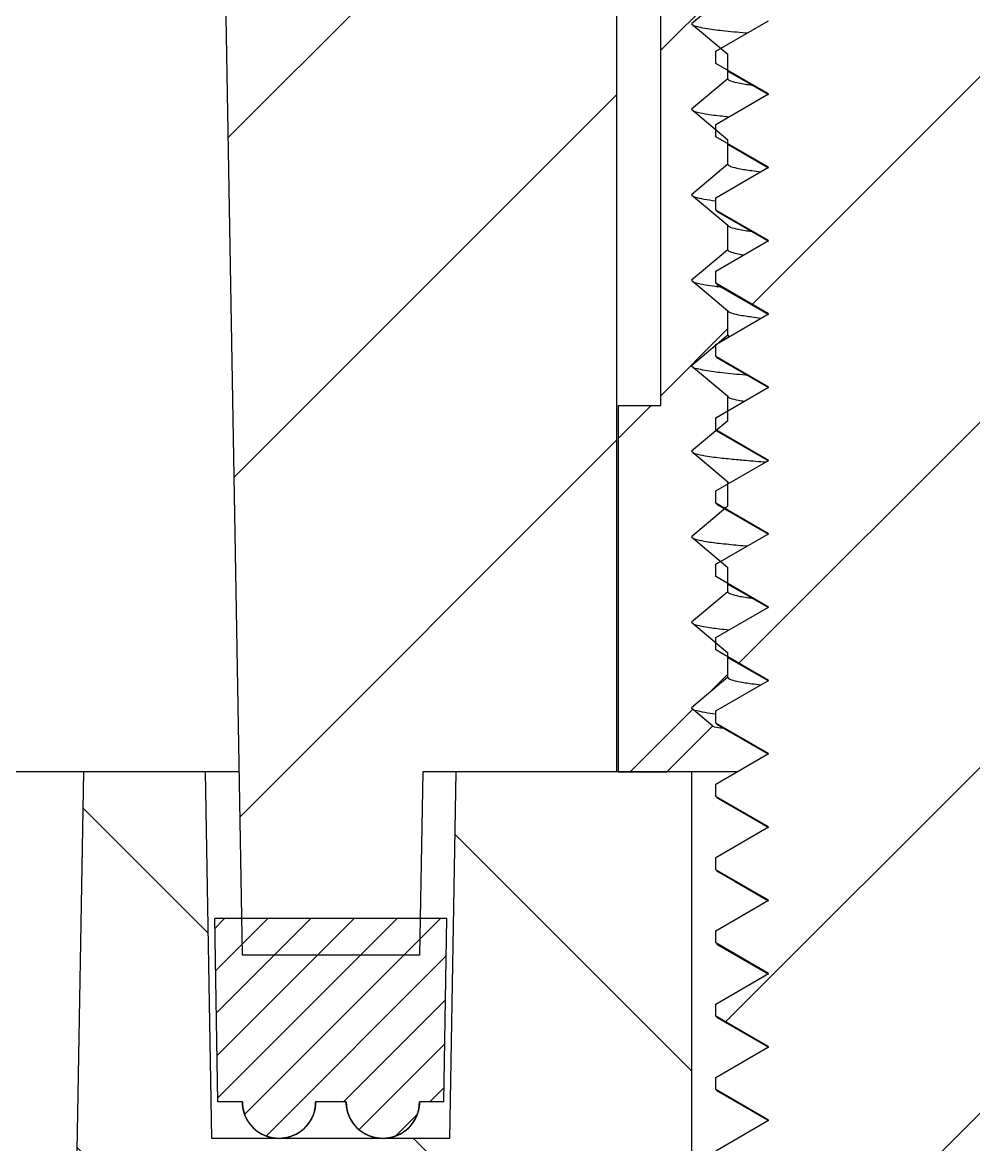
# Model space of a CAD drawing. Header units: millimetres. Extents: x -603 to 1798, y -1840 to -1013.
# Drawn here: x 1114.16 to 1121.95, y -1531.82 to -1522.64 of the extents above; entities that cross this region are included whole.
import ezdxf

# ---------------------------------------------------------------- set-up
doc = ezdxf.new("R2010")
doc.units = ezdxf.units.MM
doc.header["$MEASUREMENT"] = 0
doc.layers.get('0').update_dxf_attribs({"linetype": 'CONTINUOUS'})
pattern_1 = [(45, (-329.028, 132.5018), (-1.414214, 1.414214), [])]

# ---------------------------------------------------------------- blocks, each defined once
blk = doc.blocks.new('u43')
h = blk.add_hatch()
h.set_pattern_fill('DEFAULT__8', color=5, scale=2, angle=135, style=0)
h.set_pattern_definition([(135, (-329.028, 132.5018), (-1.414214, -1.414214), [])])
edge = h.paths.add_edge_path()
edge.add_line((-76.9611, 102.0842), (-78.3552, 102.0842))
edge.add_line((-78.3552, 102.0842), (-78.4075, 105.0842))
edge.add_line((-78.4075, 105.0842), (-80.3555, 105.0842))
edge.add_line((-80.3555, 105.0842), (-80.4079, 102.0842))
edge.add_line((-80.4079, 102.0842), (-81.4071, 102.0842))
edge.add_line((-81.4071, 102.0842), (-81.6602, 116.5842))
edge.add_line((-81.6602, 116.5842), (-170.6337, 116.5842))
edge.add_line((-170.6337, 116.5842), (-170.6337, 120.0842))
edge.add_line((-170.6337, 120.0842), (-78.258, 120.0842))
edge.add_spline(control_points=[(-78.258, 120.0842), (-77.6803, 120.0842), (-77.2682, 119.6793), (-77.2581, 119.1016)], knot_values=[0, 0, 0, 0, 1, 1, 1, 1], degree=3, periodic=0)
edge.add_line((-77.2581, 119.1016), (-76.9611, 102.0842))
h.paths.add_polyline_path([(-170.6337, 116.5842), (-170.6337, 120.0842)])
edge = h.paths.add_edge_path()
edge.add_line((-216.8874, 102.0842), (-212.0243, 102.0842))
edge.add_line((-212.0243, 102.0842), (-212.0243, 114.0842))
edge.add_line((-212.0243, 114.0842), (-213.9243, 116.0842))
edge.add_line((-213.9243, 116.0842), (-213.9592, 117.0842))
edge.add_line((-213.9592, 117.0842), (-214.7945, 117.0842))
edge.add_line((-214.7945, 117.0842), (-214.8993, 120.0842))
edge.add_line((-214.8993, 120.0842), (-215.5905, 120.0842))
edge.add_spline(control_points=[(-216.5904, 119.1016), (-216.5803, 119.6793), (-216.1683, 120.0842), (-215.5905, 120.0842)], knot_values=[0, 0, 0, 0, 1, 1, 1, 1], degree=3, periodic=0)
edge.add_line((-216.5904, 119.1016), (-216.8874, 102.0842))
h.paths.add_polyline_path([(-207.8243, 102.0842), (-205.8981, 102.0842), (-205.8457, 105.0842), (-203.8977, 105.0842), (-203.8454, 102.0842), (-202.8461, 102.0842), (-202.593, 116.5842), (-170.6337, 116.5842), (-170.6337, 120.0842), (-204.9493, 120.0842), (-205.054, 117.0842), (-205.8893, 117.0842), (-205.9243, 116.0842), (-207.8243, 114.0842)])
h = blk.add_hatch()
h.set_pattern_fill('DEFAULT__4', color=5, scale=2, angle=45, style=0)
h.set_pattern_definition(pattern_1)
edge = h.paths.add_edge_path()
edge.add_line((-208.0243, 91.3842), (-211.4778, 91.3842))
edge.add_line((-211.4778, 91.3842), (-211.3912, 91.4342))
edge.add_line((-211.3912, 91.4342), (-211.8243, 91.6842))
edge.add_line((-211.8243, 91.6842), (-211.8243, 91.7842))
edge.add_line((-211.8243, 91.7842), (-211.3912, 92.0342))
edge.add_line((-211.3912, 92.0342), (-211.8243, 92.2842))
edge.add_line((-211.8243, 92.2842), (-211.8243, 92.3842))
edge.add_line((-211.8243, 92.3842), (-211.3912, 92.6342))
edge.add_line((-211.3912, 92.6342), (-211.8243, 92.8842))
edge.add_line((-211.8243, 92.8842), (-211.8243, 92.9842))
edge.add_line((-211.8243, 92.9842), (-211.3912, 93.2342))
edge.add_line((-211.3912, 93.2342), (-211.8243, 93.4842))
edge.add_line((-211.8243, 93.4842), (-211.8243, 93.5842))
edge.add_line((-211.8243, 93.5842), (-211.3912, 93.8342))
edge.add_line((-211.3912, 93.8342), (-211.8243, 94.0842))
edge.add_line((-211.8243, 94.0842), (-211.8243, 94.1842))
edge.add_line((-211.8243, 94.1842), (-211.3912, 94.4342))
edge.add_line((-211.3912, 94.4342), (-211.8243, 94.6842))
edge.add_line((-211.8243, 94.6842), (-211.8243, 94.7842))
edge.add_line((-211.8243, 94.7842), (-211.3912, 95.0342))
edge.add_line((-211.3912, 95.0342), (-211.8243, 95.2842))
edge.add_line((-211.8243, 95.2842), (-211.8243, 95.3842))
edge.add_line((-211.8243, 95.3842), (-211.3912, 95.6342))
edge.add_line((-211.3912, 95.6342), (-211.8243, 95.8842))
edge.add_line((-211.8243, 95.8842), (-211.8243, 95.9842))
edge.add_line((-211.8243, 95.9842), (-211.3912, 96.2342))
edge.add_line((-211.3912, 96.2342), (-211.8243, 96.4842))
edge.add_line((-211.8243, 96.4842), (-211.8243, 96.5842))
edge.add_line((-211.8243, 96.5842), (-211.3912, 96.8342))
edge.add_line((-211.3912, 96.8342), (-211.8243, 97.0842))
edge.add_line((-211.8243, 97.0842), (-211.8243, 97.1842))
edge.add_line((-211.8243, 97.1842), (-211.3912, 97.4342))
edge.add_line((-211.3912, 97.4342), (-211.8243, 97.6842))
edge.add_line((-211.8243, 97.6842), (-211.8243, 97.7842))
edge.add_line((-211.8243, 97.7842), (-211.3912, 98.0342))
edge.add_line((-211.3912, 98.0342), (-211.8243, 98.2842))
edge.add_line((-211.8243, 98.2842), (-211.8243, 98.3842))
edge.add_line((-211.8243, 98.3842), (-211.3912, 98.6342))
edge.add_line((-211.3912, 98.6342), (-211.8243, 98.8842))
edge.add_line((-211.8243, 98.8842), (-211.8243, 98.9842))
edge.add_line((-211.8243, 98.9842), (-211.3912, 99.2342))
edge.add_line((-211.3912, 99.2342), (-211.8243, 99.4842))
edge.add_line((-211.8243, 99.4842), (-211.8243, 99.5842))
edge.add_line((-211.8243, 99.5842), (-211.3912, 99.8342))
edge.add_line((-211.3912, 99.8342), (-211.8243, 100.0842))
edge.add_line((-211.8243, 100.0842), (-211.8243, 100.1842))
edge.add_line((-211.8243, 100.1842), (-211.3912, 100.4342))
edge.add_line((-211.3912, 100.4342), (-211.8243, 100.6842))
edge.add_line((-211.8243, 100.6842), (-211.8243, 100.7842))
edge.add_line((-211.8243, 100.7842), (-211.3912, 101.0342))
edge.add_line((-211.3912, 101.0342), (-211.8243, 101.2842))
edge.add_line((-211.8243, 101.2842), (-211.8243, 101.3842))
edge.add_line((-211.8243, 101.3842), (-211.3912, 101.6342))
edge.add_line((-211.3912, 101.6342), (-211.8243, 101.8842))
edge.add_line((-211.8243, 101.8842), (-211.8243, 101.9842))
edge.add_line((-211.8243, 101.9842), (-211.3912, 102.2342))
edge.add_line((-211.3912, 102.2342), (-211.8243, 102.4842))
edge.add_line((-211.8243, 102.4842), (-211.8243, 102.5842))
edge.add_line((-211.8243, 102.5842), (-211.3912, 102.8342))
edge.add_line((-211.3912, 102.8342), (-211.8243, 103.0842))
edge.add_line((-211.8243, 103.0842), (-211.8243, 103.1842))
edge.add_line((-211.8243, 103.1842), (-211.3912, 103.4342))
edge.add_line((-211.3912, 103.4342), (-211.8243, 103.6842))
edge.add_line((-211.8243, 103.6842), (-211.8243, 103.7842))
edge.add_line((-211.8243, 103.7842), (-211.3912, 104.0342))
edge.add_line((-211.3912, 104.0342), (-211.8243, 104.2842))
edge.add_line((-211.8243, 104.2842), (-211.8243, 104.3842))
edge.add_line((-211.8243, 104.3842), (-211.3912, 104.6342))
edge.add_line((-211.3912, 104.6342), (-211.8243, 104.8842))
edge.add_line((-211.8243, 104.8842), (-211.8243, 104.9842))
edge.add_line((-211.8243, 104.9842), (-211.3912, 105.2342))
edge.add_line((-211.3912, 105.2342), (-211.8243, 105.4842))
edge.add_line((-211.8243, 105.4842), (-211.8243, 105.5842))
edge.add_line((-211.8243, 105.5842), (-211.3912, 105.8342))
edge.add_line((-211.3912, 105.8342), (-211.8243, 106.0842))
edge.add_line((-211.8243, 106.0842), (-211.8243, 106.1842))
edge.add_line((-211.8243, 106.1842), (-211.3912, 106.4342))
edge.add_line((-211.3912, 106.4342), (-211.8243, 106.6842))
edge.add_line((-211.8243, 106.6842), (-211.8243, 106.7842))
edge.add_line((-211.8243, 106.7842), (-211.3912, 107.0342))
edge.add_line((-211.3912, 107.0342), (-211.8243, 107.2842))
edge.add_line((-211.8243, 107.2842), (-211.8243, 107.3842))
edge.add_line((-211.8243, 107.3842), (-211.3912, 107.6342))
edge.add_line((-211.3912, 107.6342), (-211.8243, 107.8842))
edge.add_line((-211.8243, 107.8842), (-211.8243, 107.9842))
edge.add_line((-211.8243, 107.9842), (-211.3912, 108.2342))
edge.add_line((-211.3912, 108.2342), (-211.8243, 108.4842))
edge.add_line((-211.8243, 108.4842), (-211.8243, 108.5842))
edge.add_line((-211.8243, 108.5842), (-211.3912, 108.8342))
edge.add_line((-211.3912, 108.8342), (-211.8243, 109.0842))
edge.add_line((-211.8243, 109.0842), (-211.8243, 109.1842))
edge.add_line((-211.8243, 109.1842), (-211.3912, 109.4342))
edge.add_line((-211.3912, 109.4342), (-211.8243, 109.6842))
edge.add_line((-211.8243, 109.6842), (-211.8243, 109.7842))
edge.add_line((-211.8243, 109.7842), (-211.3912, 110.0342))
edge.add_line((-211.3912, 110.0342), (-211.8243, 110.2842))
edge.add_line((-211.8243, 110.2842), (-211.8243, 110.3842))
edge.add_line((-211.8243, 110.3842), (-211.3912, 110.6342))
edge.add_line((-211.3912, 110.6342), (-211.8243, 110.8842))
edge.add_line((-211.8243, 110.8842), (-211.8243, 110.9842))
edge.add_line((-211.8243, 110.9842), (-211.3912, 111.2342))
edge.add_line((-211.3912, 111.2342), (-211.8243, 111.4842))
edge.add_line((-211.8243, 111.4842), (-211.8243, 111.5842))
edge.add_line((-211.8243, 111.5842), (-211.3912, 111.8342))
edge.add_line((-211.3912, 111.8342), (-211.8243, 112.0842))
edge.add_line((-211.8243, 112.0842), (-211.8243, 112.1842))
edge.add_line((-211.8243, 112.1842), (-211.3912, 112.4342))
edge.add_line((-211.3912, 112.4342), (-211.8243, 112.6842))
edge.add_line((-211.8243, 112.6842), (-211.8243, 112.7842))
edge.add_line((-211.8243, 112.7842), (-211.3912, 113.0342))
edge.add_line((-211.3912, 113.0342), (-211.8243, 113.2842))
edge.add_line((-211.8243, 113.2842), (-211.8243, 113.3842))
edge.add_line((-211.8243, 113.3842), (-211.3912, 113.6342))
edge.add_line((-211.3912, 113.6342), (-211.8243, 113.8842))
edge.add_line((-211.8243, 113.8842), (-213.6743, 115.8842))
edge.add_line((-213.6743, 115.8842), (-213.6743, 116.3842))
edge.add_line((-213.6743, 116.3842), (-211.8106, 116.3842))
edge.add_spline(control_points=[(-209.9243, 113.8842), (-210.6524, 114.6394), (-211.2842, 115.4768), (-211.8106, 116.3842)], knot_values=[0, 0, 0, 0, 1, 1, 1, 1], degree=3, periodic=0)
edge.add_spline(control_points=[(-209.9243, 113.8842), (-209.1961, 114.6394), (-208.5643, 115.4768), (-208.0379, 116.3842)], knot_values=[0, 0, 0, 0, 1, 1, 1, 1], degree=3, periodic=0)
edge.add_line((-208.0379, 116.3842), (-206.1743, 116.3842))
edge.add_line((-206.1743, 116.3842), (-206.1743, 115.8842))
edge.add_line((-206.1743, 115.8842), (-208.0243, 113.8842))
edge.add_line((-208.0243, 113.8842), (-208.0243, 113.5842))
edge.add_line((-208.0243, 113.5842), (-208.4573, 113.3342))
edge.add_line((-208.4573, 113.3342), (-208.0243, 113.0842))
edge.add_line((-208.0243, 113.0842), (-208.0243, 112.9842))
edge.add_line((-208.0243, 112.9842), (-208.4573, 112.7342))
edge.add_line((-208.4573, 112.7342), (-208.0243, 112.4842))
edge.add_line((-208.0243, 112.4842), (-208.0243, 112.3842))
edge.add_line((-208.0243, 112.3842), (-208.4573, 112.1342))
edge.add_line((-208.4573, 112.1342), (-208.0243, 111.8842))
edge.add_line((-208.0243, 111.8842), (-208.0243, 111.7842))
edge.add_line((-208.0243, 111.7842), (-208.4573, 111.5342))
edge.add_line((-208.4573, 111.5342), (-208.0243, 111.2842))
edge.add_line((-208.0243, 111.2842), (-208.0243, 111.1842))
edge.add_line((-208.0243, 111.1842), (-208.4573, 110.9342))
edge.add_line((-208.4573, 110.9342), (-208.0243, 110.6842))
edge.add_line((-208.0243, 110.6842), (-208.0243, 110.5842))
edge.add_line((-208.0243, 110.5842), (-208.4573, 110.3342))
edge.add_line((-208.4573, 110.3342), (-208.0243, 110.0842))
edge.add_line((-208.0243, 110.0842), (-208.0243, 109.9842))
edge.add_line((-208.0243, 109.9842), (-208.4573, 109.7342))
edge.add_line((-208.4573, 109.7342), (-208.0243, 109.4842))
edge.add_line((-208.0243, 109.4842), (-208.0243, 109.3842))
edge.add_line((-208.0243, 109.3842), (-208.4573, 109.1342))
edge.add_line((-208.4573, 109.1342), (-208.0243, 108.8842))
edge.add_line((-208.0243, 108.8842), (-208.0243, 108.7842))
edge.add_line((-208.0243, 108.7842), (-208.4573, 108.5342))
edge.add_line((-208.4573, 108.5342), (-208.0243, 108.2842))
edge.add_line((-208.0243, 108.2842), (-208.0243, 108.1842))
edge.add_line((-208.0243, 108.1842), (-208.4573, 107.9342))
edge.add_line((-208.4573, 107.9342), (-208.0243, 107.6842))
edge.add_line((-208.0243, 107.6842), (-208.0243, 107.5842))
edge.add_line((-208.0243, 107.5842), (-208.4573, 107.3342))
edge.add_line((-208.4573, 107.3342), (-208.0243, 107.0842))
edge.add_line((-208.0243, 107.0842), (-208.0243, 106.9842))
edge.add_line((-208.0243, 106.9842), (-208.4573, 106.7342))
edge.add_line((-208.4573, 106.7342), (-208.0243, 106.4842))
edge.add_line((-208.0243, 106.4842), (-208.0243, 106.3842))
edge.add_line((-208.0243, 106.3842), (-208.4573, 106.1342))
edge.add_line((-208.4573, 106.1342), (-208.0243, 105.8842))
edge.add_line((-208.0243, 105.8842), (-208.0243, 105.7842))
edge.add_line((-208.0243, 105.7842), (-208.4573, 105.5342))
edge.add_line((-208.4573, 105.5342), (-208.0243, 105.2842))
edge.add_line((-208.0243, 105.2842), (-208.0243, 105.1842))
edge.add_line((-208.0243, 105.1842), (-208.4573, 104.9342))
edge.add_line((-208.4573, 104.9342), (-208.0243, 104.6842))
edge.add_line((-208.0243, 104.6842), (-208.0243, 104.5842))
edge.add_line((-208.0243, 104.5842), (-208.4573, 104.3342))
edge.add_line((-208.4573, 104.3342), (-208.0243, 104.0842))
edge.add_line((-208.0243, 104.0842), (-208.0243, 103.9842))
edge.add_line((-208.0243, 103.9842), (-208.4573, 103.7342))
edge.add_line((-208.4573, 103.7342), (-208.0243, 103.4842))
edge.add_line((-208.0243, 103.4842), (-208.0243, 103.3842))
edge.add_line((-208.0243, 103.3842), (-208.4573, 103.1342))
edge.add_line((-208.4573, 103.1342), (-208.0243, 102.8842))
edge.add_line((-208.0243, 102.8842), (-208.0243, 102.7842))
edge.add_line((-208.0243, 102.7842), (-208.4573, 102.5342))
edge.add_line((-208.4573, 102.5342), (-208.0243, 102.2842))
edge.add_line((-208.0243, 102.2842), (-208.0243, 102.1842))
edge.add_line((-208.0243, 102.1842), (-208.4573, 101.9342))
edge.add_line((-208.4573, 101.9342), (-208.0243, 101.6842))
edge.add_line((-208.0243, 101.6842), (-208.0243, 101.5842))
edge.add_line((-208.0243, 101.5842), (-208.4573, 101.3342))
edge.add_line((-208.4573, 101.3342), (-208.0243, 101.0842))
edge.add_line((-208.0243, 101.0842), (-208.0243, 100.9842))
edge.add_line((-208.0243, 100.9842), (-208.4573, 100.7342))
edge.add_line((-208.4573, 100.7342), (-208.0243, 100.4842))
edge.add_line((-208.0243, 100.4842), (-208.0243, 100.3842))
edge.add_line((-208.0243, 100.3842), (-208.4573, 100.1342))
edge.add_line((-208.4573, 100.1342), (-208.0243, 99.8842))
edge.add_line((-208.0243, 99.8842), (-208.0243, 99.7842))
edge.add_line((-208.0243, 99.7842), (-208.4573, 99.5342))
edge.add_line((-208.4573, 99.5342), (-208.0243, 99.2842))
edge.add_line((-208.0243, 99.2842), (-208.0243, 99.1842))
edge.add_line((-208.0243, 99.1842), (-208.4573, 98.9342))
edge.add_line((-208.4573, 98.9342), (-208.0243, 98.6842))
edge.add_line((-208.0243, 98.6842), (-208.0243, 98.5842))
edge.add_line((-208.0243, 98.5842), (-208.4573, 98.3342))
edge.add_line((-208.4573, 98.3342), (-208.0243, 98.0842))
edge.add_line((-208.0243, 98.0842), (-208.0243, 97.9842))
edge.add_line((-208.0243, 97.9842), (-208.4573, 97.7342))
edge.add_line((-208.4573, 97.7342), (-208.0243, 97.4842))
edge.add_line((-208.0243, 97.4842), (-208.0243, 97.3842))
edge.add_line((-208.0243, 97.3842), (-208.4573, 97.1342))
edge.add_line((-208.4573, 97.1342), (-208.0243, 96.8842))
edge.add_line((-208.0243, 96.8842), (-208.0243, 96.7842))
edge.add_line((-208.0243, 96.7842), (-208.4573, 96.5342))
edge.add_line((-208.4573, 96.5342), (-208.0243, 96.2842))
edge.add_line((-208.0243, 96.2842), (-208.0243, 96.1842))
edge.add_line((-208.0243, 96.1842), (-208.4573, 95.9342))
edge.add_line((-208.4573, 95.9342), (-208.0243, 95.6842))
edge.add_line((-208.0243, 95.6842), (-208.0243, 95.5842))
edge.add_line((-208.0243, 95.5842), (-208.4573, 95.3342))
edge.add_line((-208.4573, 95.3342), (-208.0243, 95.0842))
edge.add_line((-208.0243, 95.0842), (-208.0243, 94.9842))
edge.add_line((-208.0243, 94.9842), (-208.4573, 94.7342))
edge.add_line((-208.4573, 94.7342), (-208.0243, 94.4842))
edge.add_line((-208.0243, 94.4842), (-208.0243, 94.3842))
edge.add_line((-208.0243, 94.3842), (-208.4573, 94.1342))
edge.add_line((-208.4573, 94.1342), (-208.0243, 93.8842))
edge.add_line((-208.0243, 93.8842), (-208.0243, 93.7842))
edge.add_line((-208.0243, 93.7842), (-208.4573, 93.5342))
edge.add_line((-208.4573, 93.5342), (-208.0243, 93.2842))
edge.add_line((-208.0243, 93.2842), (-208.0243, 93.1842))
edge.add_line((-208.0243, 93.1842), (-208.4573, 92.9342))
edge.add_line((-208.4573, 92.9342), (-208.0243, 92.6842))
edge.add_line((-208.0243, 92.6842), (-208.0243, 92.5842))
edge.add_line((-208.0243, 92.5842), (-208.4573, 92.3342))
edge.add_line((-208.4573, 92.3342), (-208.0243, 92.0842))
edge.add_line((-208.0243, 92.0842), (-208.0243, 91.9842))
edge.add_line((-208.0243, 91.9842), (-208.4573, 91.7342))
edge.add_line((-208.4573, 91.7342), (-208.0243, 91.4842))
edge.add_line((-208.0243, 91.4842), (-208.0243, 91.3842))
h = blk.add_hatch()
h.set_pattern_fill('DEFAULT__9', color=5, scale=0.25, angle=45, style=0)
h.set_pattern_definition([(45, (-329.02798, 132.50178), (-0.1767767, 0.1767767), [])])
edge = h.paths.add_edge_path()
edge.add_line((-78.4305, 103.2842), (-80.3305, 103.2842))
edge.add_line((-80.3305, 103.2842), (-80.3055, 104.7842))
edge.add_line((-80.3055, 104.7842), (-80.1055, 104.7842))
edge.add_spline(control_points=[(-80.1055, 104.7842), (-80.1055, 104.9599), (-79.9812, 105.0842), (-79.8055, 105.0842), (-79.6298, 105.0842), (-79.5055, 104.9599), (-79.5055, 104.7842)], knot_values=[0, 0, 0, 0, 1, 1, 1, 2, 2, 2, 2], degree=3, periodic=0)
edge.add_line((-79.5055, 104.7842), (-79.2555, 104.7842))
edge.add_spline(control_points=[(-79.2555, 104.7842), (-79.2555, 104.9599), (-79.1312, 105.0842), (-78.9555, 105.0842), (-78.7798, 105.0842), (-78.6555, 104.9599), (-78.6555, 104.7842)], knot_values=[0, 0, 0, 0, 1, 1, 1, 2, 2, 2, 2], degree=3, periodic=0)
edge.add_line((-78.6555, 104.7842), (-78.4555, 104.7842))
edge.add_line((-78.4555, 104.7842), (-78.4305, 103.2842))
edge = h.paths.add_edge_path()
edge.add_line((-205.8227, 103.2842), (-203.9227, 103.2842))
edge.add_line((-203.9227, 103.2842), (-203.9477, 104.7842))
edge.add_line((-203.9477, 104.7842), (-204.1477, 104.7842))
edge.add_spline(control_points=[(-204.7477, 104.7842), (-204.7477, 104.9599), (-204.6235, 105.0842), (-204.4477, 105.0842), (-204.272, 105.0842), (-204.1477, 104.9599), (-204.1477, 104.7842)], knot_values=[0, 0, 0, 0, 1, 1, 1, 2, 2, 2, 2], degree=3, periodic=0)
edge.add_line((-204.7477, 104.7842), (-204.9977, 104.7842))
edge.add_spline(control_points=[(-205.5977, 104.7842), (-205.5977, 104.9599), (-205.4735, 105.0842), (-205.2977, 105.0842), (-205.122, 105.0842), (-204.9977, 104.9599), (-204.9977, 104.7842)], knot_values=[0, 0, 0, 0, 1, 1, 1, 2, 2, 2, 2], degree=3, periodic=0)
edge.add_line((-205.5977, 104.7842), (-205.7977, 104.7842))
edge.add_line((-205.7977, 104.7842), (-205.8227, 103.2842))
h = blk.add_hatch()
h.set_pattern_fill('DEFAULT__7', color=5, scale=2, angle=45, style=0)
h.set_pattern_definition(pattern_1)
edge = h.paths.add_edge_path()
edge.add_line((-74.9243, 42.0842), (-170.6337, 42.0842))
edge.add_line((-170.6337, 42.0842), (-170.6337, 45.0842))
edge.add_line((-170.6337, 45.0842), (-81.129, 45.0842))
edge.add_line((-81.129, 45.0842), (-80.1079, 103.5842))
edge.add_line((-80.1079, 103.5842), (-78.6552, 103.5842))
edge.add_line((-78.6552, 103.5842), (-78.629, 102.0842))
edge.add_line((-78.629, 102.0842), (-77.4925, 102.0842))
edge.add_line((-77.4925, 102.0842), (-77.4716, 101.4842))
edge.add_line((-77.4716, 101.4842), (-76.9611, 101.4842))
edge.add_line((-76.9611, 101.4842), (-76.0341, 48.3789))
edge.add_spline(control_points=[(-75.7342, 48.0842), (-75.9075, 48.0842), (-76.0311, 48.2057), (-76.0341, 48.3789)], knot_values=[0, 0, 0, 0, 1, 1, 1, 1], degree=3, periodic=0)
edge.add_line((-75.7342, 48.0842), (-75.5203, 48.0842))
edge.add_spline(control_points=[(-75.5203, 48.0842), (-75.2315, 48.0842), (-75.0255, 47.8817), (-75.0204, 47.5929)], knot_values=[0, 0, 0, 0, 1, 1, 1, 1], degree=3, periodic=0)
edge.add_line((-75.0204, 47.5929), (-74.9243, 42.0842))
h.paths.add_polyline_path([(-170.6337, 42.0842), (-170.6337, 45.0842)])
edge = h.paths.add_edge_path()
edge.add_line((-217.9243, 42.0842), (-215.3195, 42.0842))
edge.add_line((-215.3195, 42.0842), (-214.4468, 92.0842))
edge.add_line((-214.4468, 92.0842), (-212.6378, 92.0842))
edge.add_line((-212.6378, 92.0842), (-212.6378, 102.0842))
edge.add_line((-212.6378, 102.0842), (-216.356, 102.0842))
edge.add_line((-216.356, 102.0842), (-216.377, 101.4842))
edge.add_line((-216.377, 101.4842), (-216.8874, 101.4842))
edge.add_line((-216.8874, 101.4842), (-217.8281, 47.5929))
edge.add_line((-217.8281, 47.5929), (-217.9243, 42.0842))
h.paths.add_polyline_path([(-205.6243, 42.0842), (-170.6337, 42.0842), (-170.6337, 45.0842), (-203.1243, 45.0842), (-204.1454, 103.5842), (-205.5981, 103.5842), (-205.6243, 102.0842), (-207.2108, 102.0842), (-207.2108, 92.0842), (-206.497, 92.0842)])
h = blk.add_hatch()
h.set_pattern_fill('DEFAULT__6', color=5, scale=2, angle=45, style=0)
h.set_pattern_definition(pattern_1)
h.paths.add_polyline_path([(-207.2243, 92.0842), (-207.6243, 92.0842), (-207.9197, 92.3796), (-207.8243, 92.4592), (-208.1243, 92.7092), (-208.1243, 92.9092), (-207.8243, 93.1592), (-208.1243, 93.4092), (-208.1243, 93.6092), (-207.8243, 93.8592), (-208.1243, 94.1092), (-208.1243, 94.3092), (-207.8243, 94.5592), (-208.1243, 94.8092), (-208.1243, 95.0092), (-207.8243, 95.2592), (-208.1243, 95.5092), (-208.1243, 95.7092), (-207.8243, 95.9592), (-208.1243, 96.2092), (-208.1243, 96.4092), (-207.8243, 96.6592), (-208.1243, 96.9092), (-208.1243, 97.1092), (-207.8243, 97.3592), (-208.1243, 97.6092), (-208.1243, 97.8092), (-207.8243, 98.0592), (-208.1243, 98.3092), (-208.1243, 98.5092), (-207.8243, 98.7592), (-208.1243, 99.0092), (-208.1243, 99.2092), (-207.8243, 99.4592), (-208.1243, 99.7092), (-208.1243, 99.9092), (-207.8243, 100.1592), (-208.1243, 100.4092), (-208.1243, 100.6092), (-207.8243, 100.8592), (-208.1243, 101.1092), (-208.1243, 101.3092), (-207.8243, 101.5592), (-208.0015, 101.7069), (-207.6243, 102.0842), (-207.2243, 102.0842), (-207.2243, 99.0842), (-207.5743, 99.0842), (-207.5743, 95.0842), (-207.2243, 95.0842)])
h.paths.add_polyline_path([(-212.2243, 92.0842), (-212.6243, 92.0842), (-212.6243, 95.0842), (-212.2743, 95.0842), (-212.2743, 99.0842), (-212.6243, 99.0842), (-212.6243, 102.0842), (-212.2243, 102.0842), (-211.7243, 101.5842), (-211.7243, 101.4592), (-212.0243, 101.2092), (-211.7243, 100.9592), (-211.7243, 100.7592), (-212.0243, 100.5092), (-211.7243, 100.2592), (-211.7243, 100.0592), (-212.0243, 99.8092), (-211.7243, 99.5592), (-211.7243, 99.3592), (-212.0243, 99.1092), (-211.7243, 98.8592), (-211.7243, 98.6592), (-212.0243, 98.4092), (-211.7243, 98.1592), (-211.7243, 97.9592), (-212.0243, 97.7092), (-211.7243, 97.4592), (-211.7243, 97.2592), (-212.0243, 97.0092), (-211.7243, 96.7592), (-211.7243, 96.5592), (-212.0243, 96.3092), (-211.7243, 96.0592), (-211.7243, 95.8592), (-212.0243, 95.6092), (-211.7243, 95.3592), (-211.7243, 95.1592), (-212.0243, 94.9092), (-211.7243, 94.6592), (-211.7243, 94.4592), (-212.0243, 94.2092), (-211.7243, 93.9592), (-211.7243, 93.7592), (-212.0243, 93.5092), (-211.7243, 93.2592), (-211.7243, 93.0592), (-212.0243, 92.8092), (-211.7379, 92.5705)])
at = {"color": 7}
for p, q in [((-202.8461, 102.0842), (-202.593, 116.5842)), ((-202.8461, 102.0842), (-202.593, 116.5842)), ((-207.8243, 102.0842), (-207.8243, 114.0842)), ((-207.8243, 102.0842), (-207.8243, 114.0842)), ((-208.0243, 105.1842), (-208.4573, 104.9342)), ((-208.0243, 105.1842), (-208.4573, 104.9342)), ((-205.8457, 105.0842), (-205.8981, 102.0842)), ((-205.8457, 105.0842), (-205.8981, 102.0842)), ((-205.8457, 105.0842), (-203.8977, 105.0842)), ((-205.8457, 105.0842), (-203.8977, 105.0842)), ((-203.8977, 105.0842), (-203.8454, 102.0842)), ((-203.8977, 105.0842), (-203.8454, 102.0842)), ((-208.4573, 104.9342), (-208.0243, 104.6842)), ((-208.4573, 104.9342), (-208.0243, 104.6842)), ((-208.0314, 104.6925), (-208.4549, 104.9382)), ((-205.7977, 104.7842), (-205.8227, 103.2842)), ((-205.7977, 104.7842), (-205.8227, 103.2842)), ((-205.7977, 104.7842), (-205.5977, 104.7842)), ((-205.7977, 104.7842), (-205.5977, 104.7842)), ((-204.9977, 104.7842), (-204.7477, 104.7842)), ((-204.9977, 104.7842), (-204.7477, 104.7842)), ((-204.1477, 104.7842), (-203.9477, 104.7842)), ((-204.1477, 104.7842), (-203.9477, 104.7842)), ((-203.9477, 104.7842), (-203.9227, 103.2842)), ((-203.9477, 104.7842), (-203.9227, 103.2842)), ((-208.0243, 104.6842), (-208.0243, 104.5842)), ((-208.0243, 104.6842), (-208.0243, 104.5842)), ((-208.0243, 104.5842), (-208.4573, 104.3342)), ((-208.0243, 104.5842), (-208.4573, 104.3342)), ((-208.4573, 104.3342), (-208.0243, 104.0842)), ((-208.4573, 104.3342), (-208.0243, 104.0842)), ((-208.0314, 104.0925), (-208.4549, 104.3382)), ((-208.0243, 104.0842), (-208.0243, 103.9842)), ((-208.0243, 104.0842), (-208.0243, 103.9842)), ((-208.0243, 103.9842), (-208.4573, 103.7342)), ((-208.0243, 103.9842), (-208.4573, 103.7342)), ((-208.4573, 103.7342), (-208.0243, 103.4842)), ((-208.4573, 103.7342), (-208.0243, 103.4842)), ((-208.0314, 103.4925), (-208.4549, 103.7382)), ((-205.6243, 102.0842), (-205.5981, 103.5842)), ((-205.6243, 102.0842), (-205.5981, 103.5842)), ((-205.5981, 103.5842), (-204.1454, 103.5842)), ((-205.5981, 103.5842), (-204.1454, 103.5842)), ((-203.1243, 45.0842), (-204.1454, 103.5842)), ((-203.1243, 45.0842), (-204.1454, 103.5842)), ((-208.0243, 103.4842), (-208.0243, 103.3842)), ((-208.0243, 103.4842), (-208.0243, 103.3842)), ((-208.0243, 103.3842), (-208.4573, 103.1342)), ((-208.0243, 103.3842), (-208.4573, 103.1342)), ((-205.8227, 103.2842), (-203.9227, 103.2842)), ((-205.8227, 103.2842), (-203.9227, 103.2842)), ((-208.4573, 103.1342), (-208.0243, 102.8842)), ((-208.4573, 103.1342), (-208.0243, 102.8842)), ((-208.1771, 102.9769), (-208.4549, 103.1382)), ((-208.0314, 102.8925), (-208.1771, 102.9769)), ((-208.0243, 102.8842), (-208.0243, 102.7842)), ((-208.0243, 102.8842), (-208.0243, 102.7842)), ((-208.0243, 102.7842), (-208.4573, 102.5342)), ((-208.0243, 102.7842), (-208.4573, 102.5342)), ((-208.4573, 102.5342), (-208.0243, 102.2842)), ((-208.4573, 102.5342), (-208.0243, 102.2842)), ((-208.0314, 102.2925), (-208.4549, 102.5382)), ((-208.0243, 102.2842), (-208.0243, 102.1842)), ((-208.0243, 102.2842), (-208.0243, 102.1842)), ((-208.0243, 102.1842), (-208.4573, 101.9342)), ((-208.0243, 102.1842), (-208.4573, 101.9342)), ((-208.1975, 102.0842), (-205.6243, 102.0842)), ((-208.0015, 101.7069), (-207.6243, 102.0842)), ((-208.0015, 101.7069), (-207.6243, 102.0842)), ((-207.8243, 102.0842), (-205.8981, 102.0842)), ((-207.2243, 102.0842), (-207.6243, 102.0842)), ((-207.2243, 99.0842), (-207.2243, 102.0842)), ((-207.2243, 99.0842), (-207.2243, 102.0842)), ((-207.2108, 92.0842), (-207.2108, 102.0842)), ((-207.2108, 102.0842), (-205.6243, 102.0842)), ((-207.2108, 92.0842), (-207.2108, 102.0842)), ((-204.1192, 102.0842), (-202.8461, 102.0842)), ((-203.8454, 102.0842), (-202.8461, 102.0842)), ((-202.8477, 102.0842), (-81.4071, 102.0842)), ((-208.4573, 101.9342), (-208.0243, 101.6842)), ((-208.4573, 101.9342), (-208.0243, 101.6842)), ((-208.0314, 101.6925), (-208.4549, 101.9382)), ((-208.0243, 101.6842), (-208.0243, 101.5842)), ((-208.0243, 101.6842), (-208.0243, 101.5842)), ((-207.8243, 101.5592), (-208.0015, 101.7069)), ((-207.8243, 101.5592), (-208.0015, 101.7069)), ((-208.0211, 101.608), (-208.0242, 101.6083)), ((-208.0243, 101.5842), (-208.4573, 101.3342)), ((-208.0243, 101.5842), (-208.4573, 101.3342)), ((-208.1243, 101.3092), (-207.8243, 101.5592)), ((-208.1243, 101.3092), (-207.8243, 101.5592)), ((-208.4573, 101.3342), (-208.0243, 101.0842)), ((-208.4573, 101.3342), (-208.0243, 101.0842)), ((-208.1243, 101.1463), (-208.4549, 101.3382)), ((-208.1243, 101.3092), (-208.1243, 101.1092)), ((-208.1243, 101.3092), (-208.1243, 101.1092)), ((-207.8243, 100.8592), (-208.1243, 101.1092)), ((-207.8243, 100.8592), (-208.1243, 101.1092)), ((-208.0243, 101.0842), (-208.0243, 100.9842)), ((-208.0243, 101.0842), (-208.0243, 100.9842)), ((-208.0243, 100.9842), (-208.4573, 100.7342)), ((-208.0243, 100.9842), (-208.4573, 100.7342)), ((-208.1243, 100.6092), (-207.8243, 100.8592)), ((-208.1243, 100.6092), (-207.8243, 100.8592)), ((-208.4573, 100.7342), (-208.0243, 100.4842)), ((-208.4573, 100.7342), (-208.0243, 100.4842)), ((-208.1243, 100.5463), (-208.4549, 100.7382)), ((-208.1243, 100.6092), (-208.1243, 100.4092)), ((-208.1243, 100.6092), (-208.1243, 100.4092)), ((-207.8243, 100.1592), (-208.1243, 100.4092)), ((-207.8243, 100.1592), (-208.1243, 100.4092)), ((-208.0243, 100.4842), (-208.0243, 100.3842)), ((-208.0243, 100.4842), (-208.0243, 100.3842)), ((-208.0243, 100.3842), (-208.4573, 100.1342)), ((-208.0243, 100.3842), (-208.4573, 100.1342)), ((-208.4573, 100.1342), (-208.0243, 99.8842)), ((-208.4573, 100.1342), (-208.0243, 99.8842)), ((-208.0314, 99.8925), (-208.4549, 100.1382)), ((-208.1243, 99.9092), (-207.8243, 100.1592)), ((-208.1243, 99.9092), (-207.8243, 100.1592)), ((-208.1243, 99.9092), (-208.1243, 99.7092)), ((-208.1243, 99.9092), (-208.1243, 99.7092)), ((-208.0243, 99.8842), (-208.0243, 99.7842)), ((-208.0243, 99.8842), (-208.0243, 99.7842)), ((-208.0243, 99.7842), (-208.4573, 99.5342)), ((-208.0243, 99.7842), (-208.4573, 99.5342)), ((-208.1292, 99.7174), (-208.1243, 99.7092)), ((-207.8243, 99.4592), (-208.1243, 99.7092)), ((-207.8243, 99.4592), (-208.1243, 99.7092)), ((-208.4573, 99.5342), (-208.0243, 99.2842)), ((-208.4573, 99.5342), (-208.0243, 99.2842)), ((-208.0314, 99.2925), (-208.4549, 99.5382)), ((-208.1243, 99.2092), (-207.8243, 99.4592)), ((-208.1243, 99.2092), (-207.8243, 99.4592)), ((-208.1243, 99.2092), (-208.1243, 99.0092)), ((-208.1243, 99.2092), (-208.1243, 99.0092)), ((-208.0243, 99.2842), (-208.0243, 99.1842)), ((-208.0243, 99.2842), (-208.0243, 99.1842)), ((-208.0243, 99.1842), (-208.4573, 98.9342)), ((-208.0243, 99.1842), (-208.4573, 98.9342)), ((-207.2243, 99.0842), (-207.5743, 99.0842)), ((-207.5743, 99.0842), (-207.5743, 95.0842)), ((-207.5743, 99.0842), (-207.5743, 95.0842)), ((-207.2243, 99.0842), (-207.5743, 99.0842)), ((-208.4573, 98.9342), (-208.0243, 98.6842)), ((-208.4573, 98.9342), (-208.0243, 98.6842)), ((-208.0314, 98.6925), (-208.4549, 98.9382)), ((-208.1292, 99.0174), (-208.1243, 99.0092)), ((-207.8243, 98.7592), (-208.1243, 99.0092)), ((-207.8243, 98.7592), (-208.1243, 99.0092)), ((-208.1243, 98.5092), (-207.8243, 98.7592)), ((-208.1243, 98.5092), (-207.8243, 98.7592)), ((-208.0243, 98.6842), (-208.0243, 98.5842)), ((-208.0243, 98.6842), (-208.0243, 98.5842)), ((-208.0243, 98.5842), (-208.4573, 98.3342)), ((-208.0243, 98.5842), (-208.4573, 98.3342)), ((-208.1243, 98.5092), (-208.1243, 98.3092)), ((-208.1243, 98.5092), (-208.1243, 98.3092)), ((-208.4573, 98.3342), (-208.0243, 98.0842)), ((-208.4573, 98.3342), (-208.0243, 98.0842)), ((-208.0314, 98.0925), (-208.4549, 98.3382)), ((-208.1292, 98.3174), (-208.1243, 98.3092)), ((-207.8243, 98.0592), (-208.1243, 98.3092)), ((-207.8243, 98.0592), (-208.1243, 98.3092)), ((-208.1243, 97.8092), (-207.8243, 98.0592)), ((-208.1243, 97.8092), (-207.8243, 98.0592)), ((-208.0243, 98.0842), (-208.0243, 97.9842)), ((-208.0243, 98.0842), (-208.0243, 97.9842)), ((-208.0243, 97.9842), (-208.4573, 97.7342)), ((-208.0243, 97.9842), (-208.4573, 97.7342)), ((-208.4573, 97.7342), (-208.0243, 97.4842)), ((-208.4573, 97.7342), (-208.0243, 97.4842)), ((-208.0314, 97.4925), (-208.4549, 97.7382)), ((-208.1243, 97.8092), (-208.1243, 97.6092)), ((-208.1243, 97.8092), (-208.1243, 97.6092)), ((-208.1292, 97.6174), (-208.1243, 97.6092)), ((-207.8243, 97.3592), (-208.1243, 97.6092)), ((-207.8243, 97.3592), (-208.1243, 97.6092)), ((-208.0243, 97.4842), (-208.0243, 97.3842)), ((-208.0243, 97.4842), (-208.0243, 97.3842)), ((-208.0243, 97.3842), (-208.4573, 97.1342)), ((-208.0243, 97.3842), (-208.4573, 97.1342)), ((-208.021, 97.4079), (-208.0242, 97.4083)), ((-208.1243, 97.1092), (-207.8243, 97.3592)), ((-208.1243, 97.1092), (-207.8243, 97.3592)), ((-208.4573, 97.1342), (-208.0243, 96.8842)), ((-208.4573, 97.1342), (-208.0243, 96.8842)), ((-208.1243, 96.9463), (-208.4549, 97.1382)), ((-208.1243, 97.1092), (-208.1243, 96.9092)), ((-208.1243, 97.1092), (-208.1243, 96.9092)), ((-207.8243, 96.6592), (-208.1243, 96.9092)), ((-207.8243, 96.6592), (-208.1243, 96.9092)), ((-208.0243, 96.8842), (-208.0243, 96.7842)), ((-208.0243, 96.8842), (-208.0243, 96.7842)), ((-208.0243, 96.7842), (-208.4573, 96.5342)), ((-208.0243, 96.7842), (-208.4573, 96.5342)), ((-208.1243, 96.4092), (-207.8243, 96.6592)), ((-208.1243, 96.4092), (-207.8243, 96.6592)), ((-208.4573, 96.5342), (-208.0243, 96.2842)), ((-208.4573, 96.5342), (-208.0243, 96.2842)), ((-208.1243, 96.3463), (-208.4549, 96.5382)), ((-208.1243, 96.4092), (-208.1243, 96.2092)), ((-208.1243, 96.4092), (-208.1243, 96.2092)), ((-208.0243, 96.2842), (-208.0243, 96.1842)), ((-208.0243, 96.2842), (-208.0243, 96.1842)), ((-208.0243, 96.1842), (-208.4573, 95.9342)), ((-208.0243, 96.1842), (-208.4573, 95.9342)), ((-207.8243, 95.9592), (-208.1243, 96.2092)), ((-207.8243, 95.9592), (-208.1243, 96.2092)), ((-208.1243, 95.7092), (-207.8243, 95.9592)), ((-208.1243, 95.7092), (-207.8243, 95.9592))]:
    blk.add_line(p, q, dxfattribs=at)
for centre, radius, start, end in [((-205.2977, 104.7842), 0.3, 0, 180), ((-204.4477, 104.7842), 0.3, 0, 180), ((-209.1673, 89.8275), 10.4443, 84.72585, 85.15059), ((-208.517, 94.0036), 4.1343, 83.22411, 83.74957), ((-208.3771, 95.1928), 2.9369, 83.03733, 83.19701)]:
    blk.add_arc(centre, radius, start, end, dxfattribs=at)
for points, start_tangent, end_tangent in [([(-205.5977, 104.7842), (-205.5977, 104.7908), (-205.5976, 104.7942), (-205.5974, 104.7976), (-205.5973, 104.8009), (-205.5971, 104.8043), (-205.5968, 104.8077), (-205.5965, 104.8111), (-205.5962, 104.8146), (-205.5958, 104.818), (-205.5954, 104.8214), (-205.595, 104.8249), (-205.5945, 104.8283), (-205.5939, 104.8318), (-205.5934, 104.8353), (-205.5927, 104.8388), (-205.5921, 104.8423), (-205.5914, 104.8457), (-205.5906, 104.8492), (-205.5898, 104.8527), (-205.589, 104.8562), (-205.5881, 104.8597), (-205.5871, 104.8632), (-205.5862, 104.8667), (-205.5851, 104.8702), (-205.5841, 104.8737), (-205.583, 104.8772), (-205.5818, 104.8807), (-205.5806, 104.8842), (-205.5793, 104.8877), (-205.578, 104.8911), (-205.5767, 104.8946), (-205.5753, 104.8981), (-205.5738, 104.9015), (-205.5724, 104.905), (-205.5708, 104.9084), (-205.5692, 104.9118), (-205.5676, 104.9152), (-205.5659, 104.9186), (-205.5642, 104.922), (-205.5625, 104.9253), (-205.5607, 104.9287), (-205.5588, 104.932), (-205.5569, 104.9353), (-205.555, 104.9386), (-205.553, 104.9419), (-205.5509, 104.9451), (-205.5488, 104.9483), (-205.5467, 104.9515), (-205.5446, 104.9547), (-205.5423, 104.9579), (-205.5401, 104.961), (-205.5378, 104.9641), (-205.5355, 104.9672), (-205.5331, 104.9702), (-205.5307, 104.9733), (-205.5282, 104.9763), (-205.5257, 104.9792), (-205.5231, 104.9822), (-205.5206, 104.9851), (-205.518, 104.9879), (-205.5153, 104.9907), (-205.5126, 104.9935), (-205.5099, 104.9963), (-205.5071, 104.999), (-205.5043, 105.0017), (-205.5015, 105.0044), (-205.4986, 105.007), (-205.4957, 105.0096), (-205.4928, 105.0121), (-205.4898, 105.0146), (-205.4868, 105.0171), (-205.4838, 105.0195), (-205.4808, 105.0219), (-205.4777, 105.0242), (-205.4746, 105.0265), (-205.4714, 105.0288), (-205.4683, 105.031), (-205.4651, 105.0332), (-205.4619, 105.0353), (-205.4587, 105.0374), (-205.4554, 105.0394), (-205.4522, 105.0414), (-205.4489, 105.0433), (-205.4456, 105.0452), (-205.4422, 105.0471), (-205.4389, 105.0489), (-205.4355, 105.0507), (-205.4322, 105.0524), (-205.4288, 105.0541), (-205.4254, 105.0557), (-205.4219, 105.0573), (-205.4185, 105.0588), (-205.4151, 105.0603), (-205.4116, 105.0617), (-205.4082, 105.0631), (-205.4047, 105.0645), (-205.4012, 105.0658), (-205.3978, 105.067), (-205.3943, 105.0682), (-205.3908, 105.0694), (-205.3873, 105.0705), (-205.3838, 105.0716), (-205.3803, 105.0726), (-205.3768, 105.0736), (-205.3733, 105.0745), (-205.3698, 105.0754), (-205.3663, 105.0762), (-205.3628, 105.077), (-205.3593, 105.0778), (-205.3558, 105.0785), (-205.3523, 105.0792), (-205.3489, 105.0798), (-205.3454, 105.0804), (-205.3419, 105.0809), (-205.3385, 105.0814), (-205.335, 105.0819), (-205.3316, 105.0823), (-205.3281, 105.0826), (-205.3247, 105.083), (-205.3213, 105.0833), (-205.3179, 105.0835), (-205.3145, 105.0837), (-205.3128, 105.0838), (-205.3111, 105.0839), (-205.3094, 105.084), (-205.3078, 105.084), (-205.3061, 105.0841), (-205.3044, 105.0841), (-205.3036, 105.0841), (-205.3027, 105.0841), (-205.3019, 105.0841), (-205.3011, 105.0842), (-205.3002, 105.0842), (-205.2998, 105.0842), (-205.2994, 105.0842), (-205.299, 105.0842), (-205.2986, 105.0842), (-205.2984, 105.0842), (-205.2982, 105.0842), (-205.298, 105.0842), (-205.2978, 105.0842), (-205.2977, 105.0842), (-205.2976, 105.0842), (-205.2975, 105.0842), (-205.2973, 105.0842), (-205.2971, 105.0842), (-205.2969, 105.0842), (-205.2965, 105.0842), (-205.2961, 105.0842), (-205.2957, 105.0842), (-205.2953, 105.0842), (-205.2944, 105.0842), (-205.2936, 105.0841), (-205.2928, 105.0841), (-205.2919, 105.0841), (-205.2911, 105.0841), (-205.2894, 105.0841), (-205.2877, 105.084), (-205.2861, 105.084), (-205.2844, 105.0839), (-205.2827, 105.0838), (-205.281, 105.0837), (-205.2776, 105.0835), (-205.2742, 105.0833), (-205.2708, 105.083), (-205.2674, 105.0826), (-205.2639, 105.0823), (-205.2605, 105.0819), (-205.257, 105.0814), (-205.2536, 105.0809), (-205.2501, 105.0804), (-205.2466, 105.0798), (-205.2432, 105.0792), (-205.2397, 105.0785), (-205.2362, 105.0778), (-205.2327, 105.077), (-205.2292, 105.0762), (-205.2257, 105.0754), (-205.2222, 105.0745), (-205.2187, 105.0736), (-205.2152, 105.0726), (-205.2117, 105.0716), (-205.2082, 105.0705), (-205.2047, 105.0694), (-205.2012, 105.0682), (-205.1977, 105.067), (-205.1943, 105.0658), (-205.1908, 105.0645), (-205.1873, 105.0631), (-205.1839, 105.0617), (-205.1804, 105.0603), (-205.177, 105.0588), (-205.1735, 105.0573), (-205.1701, 105.0557), (-205.1667, 105.0541), (-205.1633, 105.0524), (-205.16, 105.0507), (-205.1566, 105.0489), (-205.1533, 105.0471), (-205.1499, 105.0452), (-205.1466, 105.0433), (-205.1433, 105.0414), (-205.1401, 105.0394), (-205.1368, 105.0374), (-205.1336, 105.0353), (-205.1304, 105.0332), (-205.1272, 105.031), (-205.124, 105.0288), (-205.1209, 105.0265), (-205.1178, 105.0242), (-205.1147, 105.0219), (-205.1117, 105.0195), (-205.1087, 105.0171), (-205.1057, 105.0146), (-205.1027, 105.0121), (-205.0998, 105.0096), (-205.0969, 105.007), (-205.094, 105.0044), (-205.0912, 105.0017), (-205.0884, 104.999), (-205.0856, 104.9963), (-205.0829, 104.9935), (-205.0802, 104.9907), (-205.0775, 104.9879), (-205.0749, 104.9851), (-205.0723, 104.9822), (-205.0698, 104.9792), (-205.0673, 104.9763), (-205.0648, 104.9733), (-205.0624, 104.9702), (-205.06, 104.9672), (-205.0577, 104.9641), (-205.0554, 104.961), (-205.0531, 104.9579), (-205.0509, 104.9547), (-205.0488, 104.9515), (-205.0466, 104.9483), (-205.0446, 104.9451), (-205.0425, 104.9419), (-205.0405, 104.9386), (-205.0386, 104.9353), (-205.0367, 104.932), (-205.0348, 104.9287), (-205.033, 104.9253), (-205.0313, 104.922), (-205.0295, 104.9186), (-205.0279, 104.9152), (-205.0262, 104.9118), (-205.0247, 104.9084), (-205.0231, 104.905), (-205.0216, 104.9015), (-205.0202, 104.8981), (-205.0188, 104.8946), (-205.0175, 104.8911), (-205.0162, 104.8877), (-205.0149, 104.8842), (-205.0137, 104.8807), (-205.0125, 104.8772), (-205.0114, 104.8737), (-205.0103, 104.8702), (-205.0093, 104.8667), (-205.0083, 104.8632), (-205.0074, 104.8597), (-205.0065, 104.8562), (-205.0057, 104.8527), (-205.0049, 104.8492), (-205.0041, 104.8457), (-205.0034, 104.8423), (-205.0028, 104.8388), (-205.0021, 104.8353), (-205.0016, 104.8318), (-205.001, 104.8283), (-205.0005, 104.8249), (-205.0001, 104.8214), (-204.9997, 104.818), (-204.9993, 104.8146), (-204.999, 104.8111), (-204.9987, 104.8077), (-204.9984, 104.8043), (-204.9982, 104.8009), (-204.998, 104.7976), (-204.9979, 104.7942), (-204.9978, 104.7908), (-204.9977, 104.7842)], (0, 1), (0, -1)), ([(-204.7477, 104.7842), (-204.7477, 104.7908), (-204.7476, 104.7942), (-204.7474, 104.7976), (-204.7473, 104.8009), (-204.7471, 104.8043), (-204.7468, 104.8077), (-204.7465, 104.8111), (-204.7462, 104.8146), (-204.7458, 104.818), (-204.7454, 104.8214), (-204.745, 104.8249), (-204.7445, 104.8283), (-204.7439, 104.8318), (-204.7434, 104.8353), (-204.7427, 104.8388), (-204.7421, 104.8423), (-204.7414, 104.8457), (-204.7406, 104.8492), (-204.7398, 104.8527), (-204.739, 104.8562), (-204.7381, 104.8597), (-204.7371, 104.8632), (-204.7362, 104.8667), (-204.7351, 104.8702), (-204.7341, 104.8737), (-204.733, 104.8772), (-204.7318, 104.8807), (-204.7306, 104.8842), (-204.7293, 104.8877), (-204.728, 104.8911), (-204.7267, 104.8946), (-204.7253, 104.8981), (-204.7238, 104.9015), (-204.7224, 104.905), (-204.7208, 104.9084), (-204.7192, 104.9118), (-204.7176, 104.9152), (-204.7159, 104.9186), (-204.7142, 104.922), (-204.7125, 104.9253), (-204.7107, 104.9287), (-204.7088, 104.932), (-204.7069, 104.9353), (-204.705, 104.9386), (-204.703, 104.9419), (-204.7009, 104.9451), (-204.6988, 104.9483), (-204.6967, 104.9515), (-204.6946, 104.9547), (-204.6923, 104.9579), (-204.6901, 104.961), (-204.6878, 104.9641), (-204.6855, 104.9672), (-204.6831, 104.9702), (-204.6807, 104.9733), (-204.6782, 104.9763), (-204.6757, 104.9792), (-204.6731, 104.9822), (-204.6706, 104.9851), (-204.668, 104.9879), (-204.6653, 104.9907), (-204.6626, 104.9935), (-204.6599, 104.9963), (-204.6571, 104.999), (-204.6543, 105.0017), (-204.6515, 105.0044), (-204.6486, 105.007), (-204.6457, 105.0096), (-204.6428, 105.0121), (-204.6398, 105.0146), (-204.6368, 105.0171), (-204.6338, 105.0195), (-204.6308, 105.0219), (-204.6277, 105.0242), (-204.6246, 105.0265), (-204.6214, 105.0288), (-204.6183, 105.031), (-204.6151, 105.0332), (-204.6119, 105.0353), (-204.6087, 105.0374), (-204.6054, 105.0394), (-204.6022, 105.0414), (-204.5989, 105.0433), (-204.5956, 105.0452), (-204.5922, 105.0471), (-204.5889, 105.0489), (-204.5855, 105.0507), (-204.5822, 105.0524), (-204.5788, 105.0541), (-204.5754, 105.0557), (-204.5719, 105.0573), (-204.5685, 105.0588), (-204.5651, 105.0603), (-204.5616, 105.0617), (-204.5582, 105.0631), (-204.5547, 105.0645), (-204.5512, 105.0658), (-204.5478, 105.067), (-204.5443, 105.0682), (-204.5408, 105.0694), (-204.5373, 105.0705), (-204.5338, 105.0716), (-204.5303, 105.0726), (-204.5268, 105.0736), (-204.5233, 105.0745), (-204.5198, 105.0754), (-204.5163, 105.0762), (-204.5128, 105.077), (-204.5093, 105.0778), (-204.5058, 105.0785), (-204.5023, 105.0792), (-204.4989, 105.0798), (-204.4954, 105.0804), (-204.4919, 105.0809), (-204.4885, 105.0814), (-204.485, 105.0819), (-204.4816, 105.0823), (-204.4781, 105.0826), (-204.4747, 105.083), (-204.4713, 105.0833), (-204.4679, 105.0835), (-204.4645, 105.0837), (-204.4628, 105.0838), (-204.4611, 105.0839), (-204.4594, 105.084), (-204.4578, 105.084), (-204.4561, 105.0841), (-204.4544, 105.0841), (-204.4536, 105.0841), (-204.4527, 105.0841), (-204.4519, 105.0841), (-204.4511, 105.0842), (-204.4502, 105.0842), (-204.4498, 105.0842), (-204.4494, 105.0842), (-204.449, 105.0842), (-204.4486, 105.0842), (-204.4484, 105.0842), (-204.4482, 105.0842), (-204.448, 105.0842), (-204.4478, 105.0842), (-204.4477, 105.0842), (-204.4476, 105.0842), (-204.4475, 105.0842), (-204.4473, 105.0842), (-204.4471, 105.0842), (-204.4469, 105.0842), (-204.4465, 105.0842), (-204.4461, 105.0842), (-204.4457, 105.0842), (-204.4453, 105.0842), (-204.4444, 105.0842), (-204.4436, 105.0841), (-204.4428, 105.0841), (-204.4419, 105.0841), (-204.4411, 105.0841), (-204.4394, 105.0841), (-204.4377, 105.084), (-204.4361, 105.084), (-204.4344, 105.0839), (-204.4327, 105.0838), (-204.431, 105.0837), (-204.4276, 105.0835), (-204.4242, 105.0833), (-204.4208, 105.083), (-204.4174, 105.0826), (-204.4139, 105.0823), (-204.4105, 105.0819), (-204.407, 105.0814), (-204.4036, 105.0809), (-204.4001, 105.0804), (-204.3966, 105.0798), (-204.3932, 105.0792), (-204.3897, 105.0785), (-204.3862, 105.0778), (-204.3827, 105.077), (-204.3792, 105.0762), (-204.3757, 105.0754), (-204.3722, 105.0745), (-204.3687, 105.0736), (-204.3652, 105.0726), (-204.3617, 105.0716), (-204.3582, 105.0705), (-204.3547, 105.0694), (-204.3512, 105.0682), (-204.3477, 105.067), (-204.3443, 105.0658), (-204.3408, 105.0645), (-204.3373, 105.0631), (-204.3339, 105.0617), (-204.3304, 105.0603), (-204.327, 105.0588), (-204.3235, 105.0573), (-204.3201, 105.0557), (-204.3167, 105.0541), (-204.3133, 105.0524), (-204.31, 105.0507), (-204.3066, 105.0489), (-204.3033, 105.0471), (-204.2999, 105.0452), (-204.2966, 105.0433), (-204.2933, 105.0414), (-204.2901, 105.0394), (-204.2868, 105.0374), (-204.2836, 105.0353), (-204.2804, 105.0332), (-204.2772, 105.031), (-204.274, 105.0288), (-204.2709, 105.0265), (-204.2678, 105.0242), (-204.2647, 105.0219), (-204.2617, 105.0195), (-204.2587, 105.0171), (-204.2557, 105.0146), (-204.2527, 105.0121), (-204.2498, 105.0096), (-204.2469, 105.007), (-204.244, 105.0044), (-204.2412, 105.0017), (-204.2384, 104.999), (-204.2356, 104.9963), (-204.2329, 104.9935), (-204.2302, 104.9907), (-204.2275, 104.9879), (-204.2249, 104.9851), (-204.2223, 104.9822), (-204.2198, 104.9792), (-204.2173, 104.9763), (-204.2148, 104.9733), (-204.2124, 104.9702), (-204.21, 104.9672), (-204.2077, 104.9641), (-204.2054, 104.961), (-204.2031, 104.9579), (-204.2009, 104.9547), (-204.1988, 104.9515), (-204.1966, 104.9483), (-204.1946, 104.9451), (-204.1925, 104.9419), (-204.1905, 104.9386), (-204.1886, 104.9353), (-204.1867, 104.932), (-204.1848, 104.9287), (-204.183, 104.9253), (-204.1813, 104.922), (-204.1795, 104.9186), (-204.1779, 104.9152), (-204.1762, 104.9118), (-204.1747, 104.9084), (-204.1731, 104.905), (-204.1716, 104.9015), (-204.1702, 104.8981), (-204.1688, 104.8946), (-204.1675, 104.8911), (-204.1662, 104.8877), (-204.1649, 104.8842), (-204.1637, 104.8807), (-204.1625, 104.8772), (-204.1614, 104.8737), (-204.1603, 104.8702), (-204.1593, 104.8667), (-204.1583, 104.8632), (-204.1574, 104.8597), (-204.1565, 104.8562), (-204.1557, 104.8527), (-204.1549, 104.8492), (-204.1541, 104.8457), (-204.1534, 104.8423), (-204.1528, 104.8388), (-204.1521, 104.8353), (-204.1516, 104.8318), (-204.151, 104.8283), (-204.1505, 104.8249), (-204.1501, 104.8214), (-204.1497, 104.818), (-204.1493, 104.8146), (-204.149, 104.8111), (-204.1487, 104.8077), (-204.1484, 104.8043), (-204.1482, 104.8009), (-204.148, 104.7976), (-204.1479, 104.7942), (-204.1478, 104.7908), (-204.1477, 104.7842)], (0, 1), (0, -1)), ([(-208.0914, 101.7269), (-208.0773, 101.726), (-208.0157, 101.7164), (-208.002, 101.711)], (0.99738, -0.072343), (0.778186, -0.628034)), ([(-207.8518, 101.5772), (-207.9336, 101.5953), (-208.0211, 101.608)], (-0.969383, 0.245555), (-0.992619, 0.121276)), ([(-208.1243, 101.3092), (-208.1461, 101.3266), (-208.2113, 101.344), (-208.3185, 101.3614), (-208.3944, 101.3711)], (0, 1), (-0.993192, 0.116486)), ([(-207.8501, 100.8767), (-207.927, 100.8942), (-208.0531, 100.9117), (-208.1353, 100.9206)], (-0.965862, 0.259055), (-0.994871, 0.101157)), ([(-208.1243, 100.6092), (-208.1462, 100.6266), (-208.2114, 100.644), (-208.3186, 100.6614), (-208.3238, 100.6621)], (0, 1), (-0.990835, 0.135077)), ([(-207.8501, 100.1767), (-207.927, 100.1942), (-208.0531, 100.2117), (-208.2072, 100.2275)], (-0.965862, 0.259055), (-0.995758, 0.092012)), ([(-208.1341, 99.7216), (-208.1287, 99.718)], (0.884447, -0.466641), (0.751451, -0.659789)), ([(-208.2072, 99.5275), (-208.2671, 99.5329), (-208.4365, 99.5465)], (-0.995713, 0.0925), (-0.997206, 0.074697)), ([(-207.8529, 99.4776), (-207.938, 99.496), (-208.0774, 99.5144), (-208.2072, 99.5275)], (-0.971512, 0.236992), (-0.995713, 0.0925)), ([(-207.8372, 99.4731), (-207.8529, 99.4776)], (-0.931231, 0.36443), (-0.971512, 0.236992)), ([(-208.2547, 99.0518), (-208.2113, 99.044), (-208.1461, 99.0266), (-208.1287, 99.018)], (0.986536, -0.163542), (0.75138, -0.65987)), ([(-207.8529, 98.7776), (-207.938, 98.796), (-208.0774, 98.8144), (-208.2671, 98.8329), (-208.2745, 98.8335)], (-0.971512, 0.236992), (-0.9963, 0.085949)), ([(-207.8372, 98.7731), (-207.8529, 98.7776)], (-0.931231, 0.36443), (-0.971512, 0.236992)), ([(-208.1243, 98.5092), (-208.1353, 98.5223)], (0, 1), (-0.898501, 0.438971)), ([(-208.3944, 98.3711), (-208.3186, 98.3614), (-208.2114, 98.344), (-208.1462, 98.3266), (-208.1287, 98.318)], (0.993192, -0.116492), (0.751307, -0.659953)), ([(-207.8529, 98.0776), (-207.938, 98.096), (-208.0211, 98.108)], (-0.971512, 0.236992), (-0.992622, 0.121248)), ([(-207.8372, 98.0731), (-207.8529, 98.0776)], (-0.931231, 0.36443), (-0.971512, 0.236992)), ([(-208.1243, 97.8092), (-208.1462, 97.8266), (-208.2114, 97.844), (-208.2547, 97.8518)], (0, 1), (-0.986537, 0.163539)), ([(-208.3238, 97.6621), (-208.3183, 97.6614), (-208.2112, 97.644), (-208.1461, 97.6266), (-208.1287, 97.618)], (0.990833, -0.135094), (0.751482, -0.659754)), ([(-207.8501, 97.3767), (-207.927, 97.3942), (-208.021, 97.4079)], (-0.965862, 0.259055), (-0.992564, 0.121723)), ([(-208.1243, 97.1092), (-208.1461, 97.1266), (-208.2112, 97.144), (-208.3183, 97.1614), (-208.3944, 97.1711)], (0, 1), (-0.993193, 0.116482)), ([(-207.8529, 96.6776), (-207.938, 96.696), (-208.0774, 96.7144), (-208.1353, 96.7205)], (-0.971512, 0.236992), (-0.994918, 0.100689)), ([(-207.8372, 96.6731), (-207.8529, 96.6776)], (-0.931231, 0.36443), (-0.971512, 0.236992)), ([(-208.1243, 96.4092), (-208.1461, 96.4266), (-208.2113, 96.444), (-208.3184, 96.4614), (-208.3238, 96.4621)], (0, 1), (-0.990834, 0.135088)), ([(-207.8529, 95.9776), (-207.938, 95.996), (-208.0774, 96.0144), (-208.2671, 96.0329), (-208.284, 96.0343)], (-0.971512, 0.236992), (-0.99637, 0.085124)), ([(-207.8372, 95.9731), (-207.8529, 95.9776)], (-0.931231, 0.36443), (-0.971512, 0.236992))]:
    blk.add_spline(points, degree=3, dxfattribs=dict(at, start_tangent=start_tangent, end_tangent=end_tangent))

msp = doc.modelspace()

# ---------------------------------------------------------------- block references
at = {"rotation": 180}
msp.add_blockref('u43', (911.8107, -1426.6864), dxfattribs=at)

doc.saveas('drawing.dxf')
